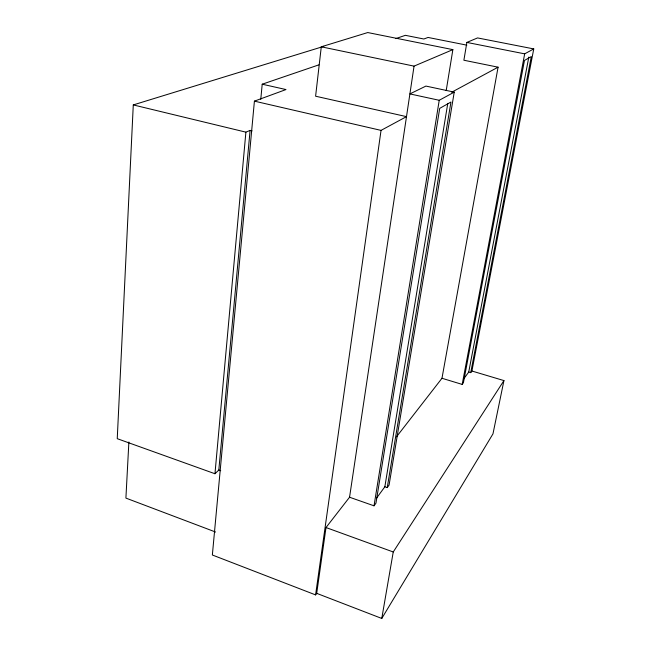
<?xml version="1.0" encoding="UTF-8"?>
<svg xmlns="http://www.w3.org/2000/svg" width="651" height="651" viewBox="0 0 651 651"><rect width="100%" height="100%" fill="white"/><g stroke="black" fill="none" stroke-linecap="round" stroke-linejoin="round"><path stroke-width="0.98" d="M323.759 46.359L133.284 104.917L117.245 438.676L214.96 473.741L218.817 470.03L250.09 130.412L252.051 130.884M128.882 441.988L125.903 498.096L215.603 532.038M214.96 473.741L245.891 132.153L250.09 130.412M260.774 99.334L262.207 84.207L286.001 89.553L254.411 101.141L212.356 555.002L315.589 594.9L316.703 593.346L326.005 527.538L349.554 497.234L414.052 66.133L452.868 49.631L446.195 90.635M452.868 49.631L367.758 32.55L321.285 46.807L315.605 96.21L406.501 116.635L381.038 130.387L254.411 101.141M315.589 594.9L381.038 130.387M349.554 497.234L374.024 505.819L439.23 100.287L454.235 92.133L389.07 485.101L387.247 487.607L384.847 486.785L376.49 498.21M384.847 486.785L447.774 103.403M387.247 487.607L450.956 102.02L439.702 108.383L375.961 503.15L374.024 505.819M463.658 378.996L468.736 372.046L470.722 372.641L471.91 371.013L533.755 48.915L477.549 37.921L466.865 42.421L463.886 60.234L498.072 67.183L441.98 378.272L396.475 436.837M316.703 593.346L381.771 618.45L393.245 551.975L503.939 380.583L471.91 371.013M441.98 378.272L462.177 384.407L524.673 53.846L533.755 48.915M468.736 372.046L528.815 57.117M470.722 372.641L531.297 56.58L524.47 60.437L463.422 382.69L462.177 384.407M503.939 380.583L492.97 433.859L381.771 618.45M451.631 92.263L498.072 67.183M262.207 84.207L318.9 64.848M395.767 38.604L405.378 35.325L423.842 39.003L428.065 37.449L466.832 45.147M466.865 42.421L524.673 53.846M321.285 46.807L414.052 66.133M454.235 92.133L425.925 86.078L409.894 93.915L439.23 100.287M133.284 104.917L245.891 132.153M218.817 470.03L220.713 470.706M326.005 527.538L393.245 551.975"/></g></svg>
